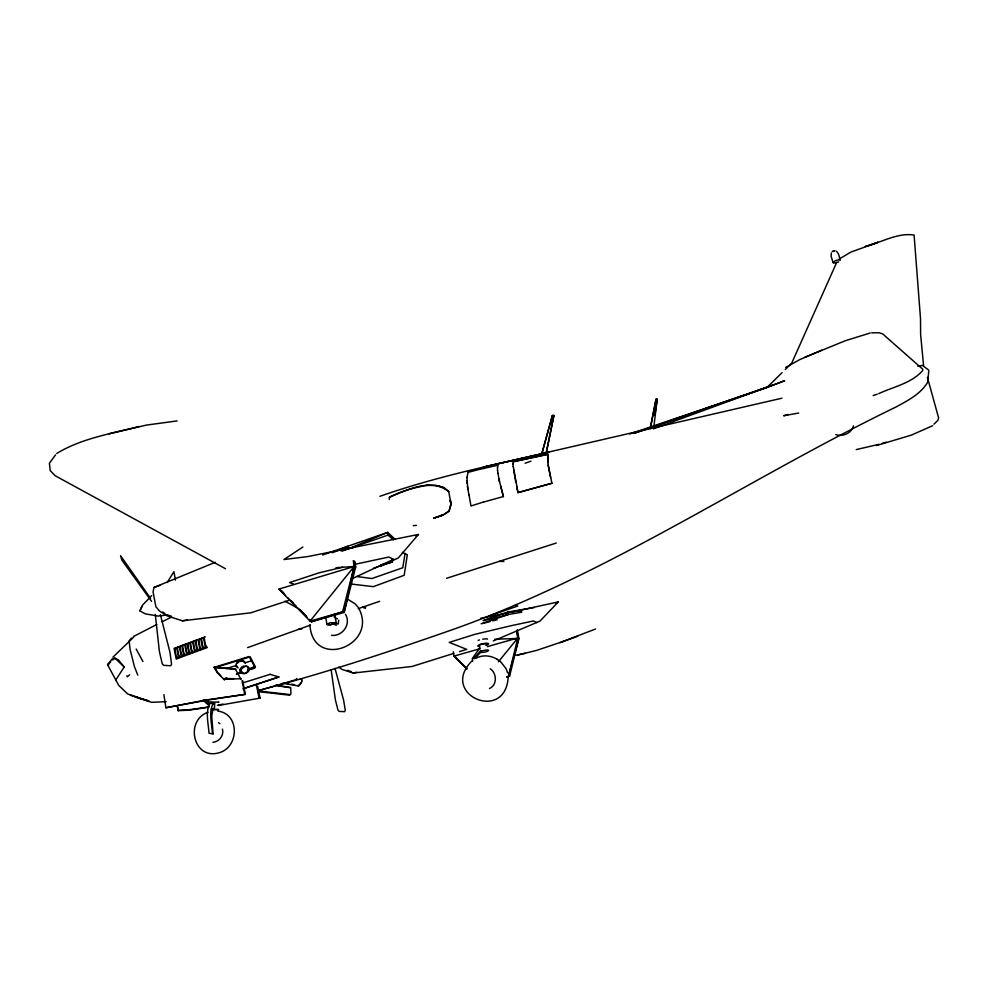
<?xml version="1.0" encoding="UTF-8"?>
<svg xmlns="http://www.w3.org/2000/svg" width="988" height="988" viewBox="0 0 988 988"><rect width="100%" height="100%" fill="white"/><g stroke="black" fill="none" stroke-linecap="round" stroke-linejoin="round"><path stroke-width="1.48" d="M214.668 703.629L214.458 708.025L212.914 708.754L211.765 716.275L213.087 733.899L209.036 733.294C208.443 723.611 205.133 712.41 209.901 703.394L214.668 703.629L213.26 703.271C208.493 712.299 211.803 723.488 212.408 733.182L213.087 733.899M389.272 499.545L389.371 497.223C401.696 490.826 415.368 487.331 428.977 484.96M466.904 477.55L468.127 472.276M508.178 677.089C505.621 723.5 438.697 694.428 471.869 661.034M838.713 261.857C828.969 265.809 834.86 258.547 840.38 260.19M653.574 428.94L657.181 399.288L654.834 415.219M512.982 464.014L513.303 461.668L547.809 454.27L548.155 465.348L550.612 477.76M302.019 680.93L301.797 678.694L300.093 679.435M392.816 559.122L392.36 561.999L373.501 568.236M405.08 553.465L402.758 567.767L371.859 578.548L356.73 576.51M546.29 452.776L553.935 415.454L546.203 452.714M215.322 562.283L153.992 587.452L153.054 591.911L155.906 606.793L159.451 610.979L166.886 615.783L182.372 620.785L250.816 612.819L289.57 600.148M224.437 680.04L223.856 678.546L233.921 678.657M335.982 567.717L354.161 566.482L344.12 612.449L311.603 621.699L310.047 621.131L278.974 589.058L354.161 566.482L355.655 567.137L344.12 612.449L342.601 611.868L310.047 621.131L354.161 566.482L353.259 560.702M517.366 629.838L518.873 638.409L509.635 676.175L508.585 675.767L517.848 637.964L516.983 630.319M354.161 566.482L342.601 611.868L311.603 621.699L309.429 619.525M541.572 454.455L552.403 415.503L541.572 454.789M831.279 252.99L831.143 256.361L833.131 262.796M497.446 467.534L498.162 465.126L479.513 469.424M508.585 675.767L518.873 638.409L494.84 639.236M301.686 682.066L301.711 681.14M853.447 425.853C851.792 433.152 842.542 437.178 835.786 434.547M235.848 669.024L214.075 667.369L217.212 672.618L223.733 679.176L241.109 678.744M301.426 682.103L298.648 686.018L282.593 683.214M836.75 262.277L791.721 363.152L785.275 369.487M166.589 615.042L158.179 616.092L145.174 613.832L139.913 610.88L142.507 605.15L151.707 595.579M139.913 610.88L141.864 606.546M167.157 582.475L173.937 571.694L175.444 580.141M115.695 680.102L124.204 666.974L118.572 660.046L114.892 658.119L112.076 658.996L107.556 664.739L118.745 685.4L127.637 693.947L148.756 700.974L141.42 698.837M301.007 683.091L299.907 684.746M479.983 647.622L472.264 658.613L472.77 661.083M55.55 454.875L49.4 463.211L50.203 470.547L55.192 475.747L225.511 568.742M326.979 624.478L329.77 622.811L336.216 622.687L330.572 624.91L326.979 624.478L325.608 617.006M498.421 661.787L517.848 637.964L516.588 630.801M112.904 657.168L133.676 637.174M296.869 678.472L295.745 679.793L257.782 690.983M473.87 658.576L480.934 650.302M302.896 547.019L283.951 559.529L307.811 556.577L418.43 534.459L398.288 557.961L380.318 566.297M237.182 663.281L239.084 661.713M474.536 658.7L481.28 651.561M511.661 612.128L558.368 601.865L539.967 621.119L493.321 640.903M782.039 372.661L766.997 387.469L653.315 426.73M933.944 424.185L937.847 420.406L938.6 417.887L927.411 377.305M110.705 661.898L107.556 664.739L108.766 664.677M112.793 660.009L114.892 658.119L124.204 666.974M129.626 674.816L127.291 676.817L126.797 675.829M131.589 637.976L129.119 640.804L130.021 649.104L134.467 666.727L137.801 675.15M133.405 636.556L156.746 624.515M209.888 701.962L218.99 702.159L218.113 702.468M416.01 536.237L418.43 534.459M56.736 453.467C81.572 438.314 111.212 433.707 138.975 426.544M839.232 259.029L850.754 252.138L878.11 242.233L865.352 246.506C881.197 242.616 897.425 232.415 914.098 235.058L920.507 318.655L920.618 334.537L923.57 365.597M433.868 518.157L443.55 514.686L449.095 510.895L450.849 504.115L450.318 500.286L448.75 491.629L446.082 489.356M932.672 425.692L911.356 435.115L876.566 445.539M242.159 666.999L243.233 666.307M832.168 251.656L834.946 250.656M555.812 603.495L558.368 601.865M489.48 688.513C497.396 685.178 496.89 673.112 490.27 668.765M486.281 644.818L487.269 644.09A4.495 0.951 -11.7 0 0 485.824 643.583L483.453 643.805A4.088 0.865 -11.7 0 0 479.958 644.806L478.982 645.535A4.495 0.951 -11.7 0 0 479.6 645.979M785.695 367.4L800.095 359.434L821.744 350.209M389.396 497.285C407.18 489.912 431.336 477.488 448.75 491.629M162.143 621.798L171.591 617.043M553.836 415.442L552.403 415.503L553.391 415.553M352.827 578.363L393.632 559.294L388.778 557.047L354.482 564.42M208.011 712.323C184.707 720.141 193.117 759.71 218.286 752.967C239.071 748.262 240.405 713.904 217.854 711.088M299.339 685.252L298.462 685.363M332.437 552.761L347.751 546.278L348.233 548.933L387.679 532.384L394.99 539.189L388.173 535.051L387.679 532.384L322.693 554.997M804.64 357.347L845.432 340.699L870.243 332.993M476.13 658.218C483.861 653.871 493.765 655.933 500.274 661.59M223.733 679.176L226.536 678.027M236.342 674.038L240.553 672.322M248.964 668.901L254.583 666.616L249.174 656.526L214.075 667.369L235.477 669.234L240.924 679.312M595.603 628.986L562.357 641.706M224.474 679.386L227.289 678.25M237.145 674.261L241.368 672.556M248.408 669.716L255.435 666.875L250.174 656.835L216.52 667.209M654.402 428.496L784.682 380.726L766.997 387.469L629.714 433.991M250.829 669.568L255.003 667.913M878.703 393.644C893.387 386.777 911.714 383.245 922.706 370.5L922.817 369.302L882.655 333.882L879.11 332.771L871.675 332.833M247.642 647.609L310.405 625.132M517.86 655.093L536.855 650.314L564.432 641.039M379.898 496.309C435.053 476.969 492.419 464.99 549.353 452.22L483.231 467.176L781.903 398.201M559.961 642.657L577.708 636.247M525.11 463.236L530.939 461.186M634.234 433.263L650.19 427.718M653.093 426.705L773.481 384.863M342.589 550.896L388.173 535.051L393.397 539.905M153.992 587.452L160.093 585.353M634.358 433.275L650.388 427.742M358.224 608.682L379.651 601.309M442.97 515.044L433.794 518.194L442.945 515.094L448.96 511.376L451.047 504.522L450.318 500.286L451.01 504.572M483.317 620.365L507.857 612.041L534.347 607.521M481.144 623.761L508.585 614.462L521.825 612.19M873.157 395.558L877.282 394.187M244.234 688.327L278.826 676.965M242.924 688.834L278.949 677.002L269.872 674.273M440.833 515.514L443.526 514.637M340.971 551.008L351.222 547.698L352.716 548.377M446.576 578.301L556.244 543.042M488.702 616.166L517.737 606.039L515.427 604.878M242.319 683.041L270.107 674.347M483.638 501.99L470.967 505.98L468.991 494.815M453.751 653.414L411.971 666.492L353.173 673.05L342.021 669.419L338.748 667.122M459.519 651.611L466.719 649.363L449.207 642.41L474.858 634.333L510.747 625.799L533.359 620.97L536.83 622.588M226.289 668.58L236.416 665.455M245.098 662.787L250.878 660.997M788.103 414.441L783.669 415.763L798.687 413.033M258.621 690.377C322.298 673.865 384.641 653.29 446.774 631.653C605.521 576.584 745.52 479.933 896.005 406.994C907.836 400.461 920.68 394.163 927.781 382.047L928.806 370.154L922.434 365.412L917.877 366.289M879.048 444.304L856.25 449.589M881.938 443.464L886.273 442.192M480.082 648.696L453.937 656.131L453.331 651.784M487.343 646.634L517.848 637.964M483.564 502.052L503.423 496.556L500.78 486.306M552.045 483.206L518.033 492.567L513.266 466.571M506.733 676.953L509.635 676.175L506.77 676.879M468.065 472.363L479.588 469.325M482.613 623.502L489.9 621.625M492.814 620.884L497.186 619.76M483.428 620.736L508.585 614.462L507.857 612.041L521.442 610.917M380.59 564.938L392.36 561.999L391.878 559.393M342.75 567.198L319.285 572.768L289.546 582.55L293.609 584.155M108.989 433.794L146.434 425.087L177.136 420.913M353.173 673.05L356.754 672.223M212.939 742.297C219.324 741.803 224.165 735.368 222.424 729.107M508.647 612.795L480.711 618.278M513.192 461.767L547.661 454.381L547.735 462.557M218.311 705.494L260.042 698.096L257.646 686.314M514.266 655.55L525.196 653.266M217.422 705.271L222.992 704.123M426.347 485.466L435.424 485.404M163.872 694.589L165.873 707.741L206.393 699.912L245.37 694.329L242.727 680.893M245.37 694.329L207.171 700.146L165.873 707.741M656.724 399.276L655.995 399.313L650.215 428.804L656.007 399.3L657.168 399.288M182.372 620.785L187.473 620.081M482.687 639.125L485.775 638.828A5.842 1.247 -11.7 0 1 487.516 639.15M208.517 707.285L188.634 710.187L178.248 710.656L177.111 706.05M209.086 706.877L188.066 709.903L177.754 710.372M240.319 661.281L242.739 661.343M413.293 525.665L416.356 525.369M166.206 701.665L151.485 702.345L136.085 697.219M211.42 708.976L218.644 709.569L211.42 709.841M298.808 629.121L301.896 629.023M656.143 399.313L656.983 399.3M331.523 635.346C342.564 636.605 351.432 624.058 345.467 614.326M499.261 561.394L503.88 561.431M336.426 625.206L332.363 623.848M365.622 607.373L362.584 607.188L365.437 608.349M435.412 485.479L436.671 485.491M436.647 485.565L443.884 487.64L446.045 489.431M147.583 700.85L148.756 700.974M257.633 690.871L289.583 694.515M257.843 691.588L289.793 695.206L290.929 693.86L290.719 687.821L277.467 685.734M350.592 583.97L373.353 586.65L404.178 575.288L407.315 554.787L402.338 552.403M260.042 698.096L259.041 697.96L256.349 684.672M275.726 685.116L290.472 687.487M285.705 683.165L288.632 683.684M291.546 684.19L294.461 684.696M298.648 686.018L297.907 685.437M333.895 622.86L338.155 624.07L338.736 620.168M833.316 250.791L833.798 251.52M167.12 614.845L171.48 616.265M130.293 695.182L133.232 696.132M347.381 670.309L351.32 671.593M137.11 697.417L134.479 696.54L141.407 698.973M438.017 485.676L441.426 486.812M442.883 487.208L445.205 488.628M280.567 589.675L278.974 589.058L285.495 595.591M466.916 668.468L453.937 656.131L466.904 669.135M330.572 624.91L327.608 623.663L328.115 624.959M346.837 598.753L354.964 603.693L358.101 607.25M238.145 667.9C230.97 664.356 243.567 656.328 245.345 663.294M284.989 601.21L298.5 608.583M206.27 700.788L210.259 703.061M334.142 616.969L337.365 618.883M204.195 699.813L210.148 703.394M162.711 611.992L164.91 613.425M496.717 659.021L497.396 659.515M218.546 722.648L219.879 723.722M205.961 702.27L209.308 705.062M202.997 700.183L209.086 705.605M836.404 251.15L838.392 253.755L839.985 258.905M287.681 597.765L296.375 606.471M298.549 608.645L307.256 617.352M455.036 656.563L466.435 668.296M281.642 590.775L283.778 592.985M291.275 600.716L293.411 602.927M299.833 609.547L306.255 616.179M309.466 619.488L311.603 621.699M500.867 662.009L506.115 668.728L507.61 672.766M218.311 673.112L220.806 675.829M236.898 666.159L237.552 666.888M243.69 661.824L244.345 662.553M151.572 601.371L121.845 560.147L120.573 555.713L150.621 598.444M214.421 667.122L217.484 672.198M142.951 661.565L136.159 649.042M358.842 608.373C378.441 645.522 312.887 670.481 309.899 624.885M334.994 668.37L343.602 700.084L345.269 710.298L344.602 711.644L339.23 711.422L337.97 710.076L335.364 699.739L331.178 669.889M503.337 496.618L498.878 478.871M160.389 614.697L169.961 652.265L171.579 664.208L170.677 665.764L163.773 665.344L162.23 663.751L159.401 651.623L155.314 614.487M499.496 481.946L497.94 473.277M354.297 561.147L355.655 567.137L354.754 561.357M516.65 486.652L517.922 492.642L551.897 483.28L548.291 465.249M515.86 482.539L513.698 469.893M468.942 494.877L467.448 486.331M242.085 680.596L244.715 694.033M334.549 613.733L336.216 622.687M467.855 489.492L466.954 477.463M177.605 706.334L178.248 710.656M497.582 470.14L497.853 473.363M466.954 480.736L467.163 483.614M513.081 463.915L513.155 466.657M497.532 467.448L497.495 470.239M478.155 640.422A5.311 1.136 -11.7 0 1 479.439 639.928M485.997 645.399A5.323 1.124 -11.7 0 0 487.282 644.905L488.554 643.966A5.854 1.235 -11.7 0 0 486.676 643.299L483.589 643.596A5.323 1.124 -11.7 0 0 479.057 644.892L477.784 645.831A5.854 1.235 -11.7 0 0 479.686 646.498M204.232 637.705L205.368 644.781L207.27 647.56L205.578 648.252L203.392 637.532L205.121 636.84L204.232 637.705M198.823 639.767L199.947 646.844L201.848 649.61L200.156 650.302L197.983 639.594L199.712 638.903L198.823 639.767M201.527 638.73L202.651 645.819L204.553 648.585L202.861 649.277L200.688 638.569L202.417 637.878L201.527 638.73M193.389 641.706L194.5 648.783L196.414 651.549L194.722 652.241L192.561 641.533L194.29 640.854L193.389 641.706M195.92 640.743L197.044 647.819L198.946 650.586L197.254 651.277L195.081 640.57L196.822 639.891L195.92 640.743M190.523 642.805L191.635 649.869L193.537 652.636L191.845 653.327L189.696 642.632L191.425 641.941L190.523 642.805M185.485 644.596L186.596 651.66L188.498 654.414L186.818 655.106L184.67 644.423L186.399 643.731L185.485 644.596M187.868 643.805L188.98 650.882L190.882 653.636L189.202 654.328L187.041 643.633L188.77 642.953L187.868 643.805M180.112 646.646L181.212 653.71L183.113 656.464L181.434 657.144L179.297 646.473L181.014 645.782L180.112 646.646M182.632 645.683L183.731 652.747L185.645 655.501L183.953 656.193L181.817 645.51L183.533 644.831L182.632 645.683M174.913 648.622L176 655.686L177.902 658.428L176.234 659.12L174.098 648.449L175.827 647.77L174.913 648.622M177.42 647.671L178.519 654.723L180.421 657.477L178.742 658.169L176.617 647.486L178.334 646.807L177.42 647.671M240.615 669.765C247.235 682.622 253.212 657.539 240.615 669.765M239.923 669.74C239.145 675.286 248.173 674.347 249.211 669.975C249.989 664.418 240.949 665.344 239.923 669.74M480.625 651.623L480.329 651.969A4.495 0.939 -11.7 0 0 481.774 652.463L484.145 652.228A4.088 0.852 -11.7 0 0 487.627 651.24L488.603 650.524A4.495 0.939 -11.7 0 0 487.158 650.018L484.787 650.252A4.088 0.852 -11.7 0 0 481.304 651.253L480.625 651.623"/></g></svg>
